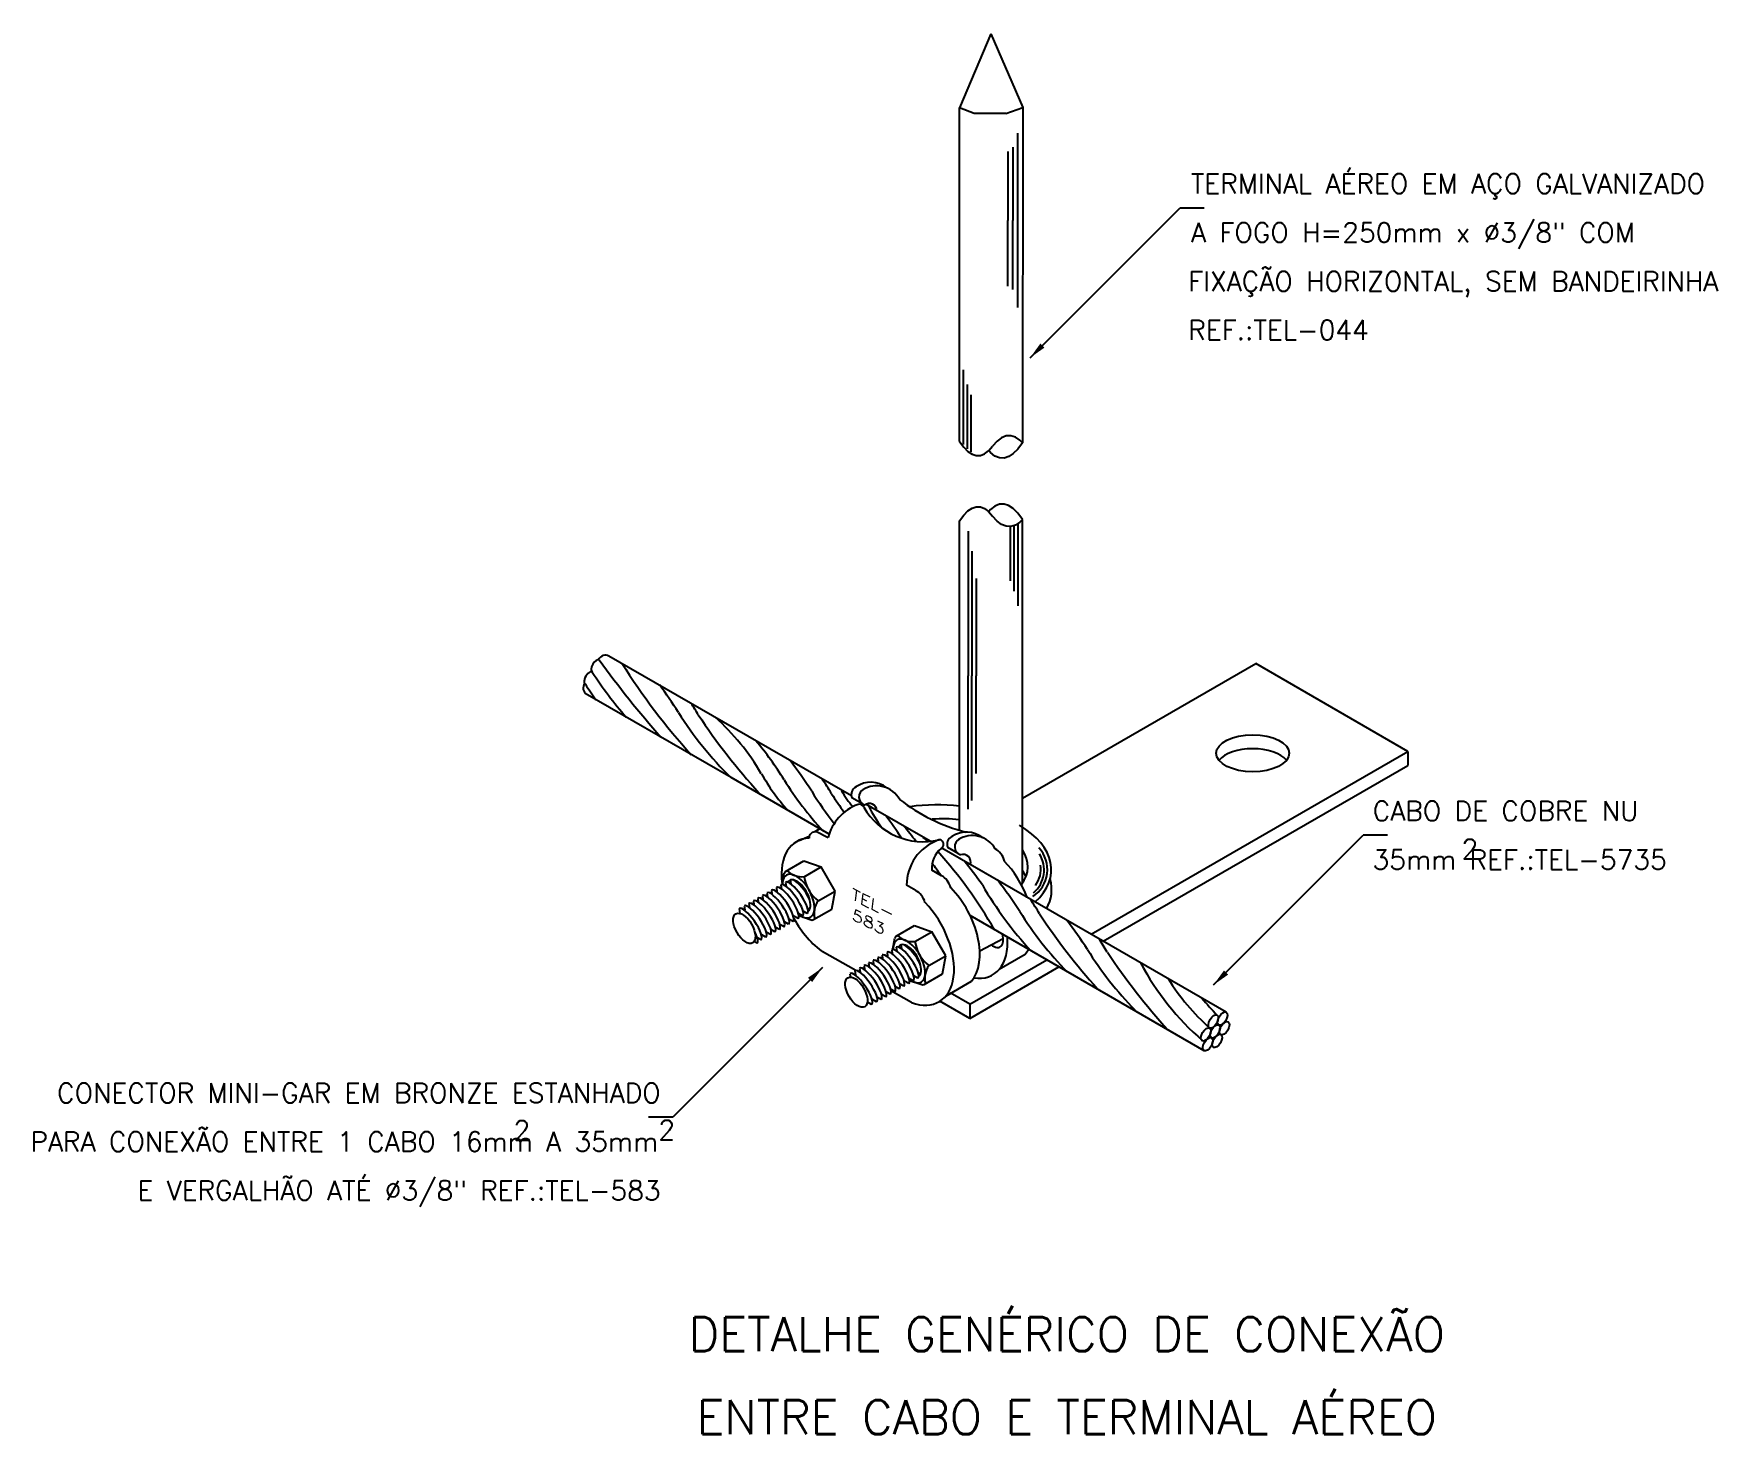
# Model space of a CAD drawing. Header units: millimetres. Extents: x -6122.1 to -6104.8, y -4775.5 to -4761.1.
import ezdxf
from ezdxf.enums import TextEntityAlignment as Align

# ---------------------------------------------------------------- set-up
doc = ezdxf.new("R2010")
doc.units = ezdxf.units.MM
doc.header["$LTSCALE"] = 10
doc.layers.add('Termotécnica', color=7, linetype='Continuous')
doc.styles.add('140CL', font='romans.shx', dxfattribs={"height": 3.5})
doc.styles.add('r140', font='romans.shx')
doc.styles.add('r80', font='romans.shx')

msp = doc.modelspace()

# ---------------------------------------------------------------- linework, layer by layer
at = {"layer": 'Termotécnica', "color": 2}
for p, q in [((-6112.261, -4761.114), (-6112.585, -4761.874)), ((-6112.261, -4761.114), (-6111.936, -4761.87)), ((-6112.433, -4761.933), (-6112.585, -4761.874)), ((-6112.585, -4765.296), (-6112.585, -4761.874)), ((-6112.109, -4761.933), (-6112.433, -4761.933)), ((-6112.109, -4761.933), (-6111.936, -4761.87)), ((-6111.937, -4761.871), (-6111.937, -4761.867)), ((-6111.936, -4761.87), (-6111.937, -4765.31)), ((-6111.861, -4764.439), (-6110.325, -4762.903)), ((-6110.075, -4762.903), (-6110.325, -4762.903)), ((-6112.585, -4769.284), (-6112.585, -4766.11)), ((-6111.937, -4769.821), (-6111.937, -4766.097)), ((-6113.692, -4768.931), (-6116.18, -4767.497)), ((-6111.937, -4768.956), (-6109.546, -4767.575)), ((-6107.987, -4768.476), (-6109.546, -4767.575)), ((-6114.927, -4768.744), (-6116.424, -4767.88)), ((-6111.234, -4770.35), (-6107.987, -4768.476)), ((-6107.987, -4768.476), (-6107.987, -4768.62)), ((-6111.109, -4770.423), (-6107.987, -4768.62)), ((-6113.922, -4769.325), (-6114.927, -4768.744)), ((-6113.483, -4769.052), (-6113.542, -4769.018)), ((-6112.885, -4769.397), (-6113.542, -4769.018)), ((-6109.979, -4770.87), (-6108.444, -4769.335)), ((-6108.194, -4769.335), (-6108.444, -4769.335)), ((-6112.137, -4769.829), (-6112.765, -4769.466)), ((-6109.849, -4771.15), (-6112.765, -4769.466)), ((-6114.367, -4769.706), (-6114.18, -4769.598)), ((-6114.18, -4769.598), (-6114.001, -4769.659)), ((-6114.177, -4769.761), (-6114.001, -4769.659)), ((-6113.859, -4769.907), (-6114.001, -4769.659)), ((-6114.462, -4769.872), (-6114.457, -4769.911)), ((-6114.415, -4769.845), (-6114.409, -4769.887)), ((-6114.403, -4769.84), (-6114.381, -4769.725)), ((-6114.368, -4769.818), (-6114.362, -4769.86)), ((-6114.32, -4769.795), (-6114.315, -4769.833)), ((-6114.32, -4769.795), (-6114.315, -4769.833)), ((-6114.744, -4770.036), (-6114.739, -4770.075)), ((-6114.698, -4770.01), (-6114.693, -4770.048)), ((-6114.652, -4769.983), (-6114.647, -4770.021)), ((-6114.605, -4769.955), (-6114.6, -4769.994)), ((-6114.558, -4769.928), (-6114.553, -4769.966)), ((-6114.512, -4769.901), (-6114.507, -4769.939)), ((-6114.033, -4770.007), (-6113.859, -4769.907)), ((-6113.894, -4770.092), (-6113.859, -4769.907)), ((-6114.844, -4770.087), (-6114.838, -4770.137)), ((-6114.791, -4770.062), (-6114.786, -4770.101)), ((-6114.336, -4770.246), (-6114.379, -4770.222)), ((-6114.291, -4770.219), (-6114.333, -4770.195)), ((-6114.24, -4770.19), (-6114.282, -4770.166)), ((-6114.193, -4770.163), (-6114.235, -4770.139)), ((-6114.232, -4770.159), (-6114.106, -4770.203)), ((-6114.146, -4770.136), (-6114.188, -4770.112)), ((-6114.121, -4770.096), (-6114.141, -4770.085)), ((-6114.121, -4770.096), (-6114.141, -4770.085)), ((-6114.082, -4770.2), (-6113.894, -4770.092)), ((-6110.076, -4771.545), (-6112.476, -4770.159)), ((-6114.619, -4770.406), (-6114.661, -4770.382)), ((-6114.57, -4770.38), (-6114.612, -4770.356)), ((-6114.523, -4770.354), (-6114.565, -4770.33)), ((-6114.476, -4770.327), (-6114.519, -4770.303)), ((-6114.43, -4770.301), (-6114.473, -4770.277)), ((-6114.383, -4770.273), (-6114.426, -4770.249)), ((-6113.268, -4770.505), (-6113.246, -4770.39)), ((-6113.232, -4770.371), (-6113.044, -4770.262)), ((-6113.044, -4770.262), (-6112.866, -4770.324)), ((-6113.041, -4770.426), (-6112.866, -4770.324)), ((-6112.723, -4770.571), (-6112.866, -4770.324)), ((-6112.376, -4770.519), (-6112.136, -4770.393)), ((-6114.66, -4770.443), (-6114.689, -4770.423)), ((-6113.377, -4770.566), (-6113.372, -4770.604)), ((-6113.326, -4770.537), (-6113.321, -4770.575)), ((-6113.279, -4770.51), (-6113.274, -4770.552)), ((-6113.233, -4770.483), (-6113.227, -4770.525)), ((-6113.185, -4770.46), (-6113.18, -4770.498)), ((-6112.898, -4770.672), (-6112.723, -4770.571)), ((-6112.759, -4770.757), (-6112.723, -4770.571)), ((-6113.988, -4770.692), (-6115.524, -4772.227)), ((-6113.656, -4770.727), (-6113.651, -4770.765)), ((-6113.609, -4770.701), (-6113.604, -4770.739)), ((-6113.563, -4770.674), (-6113.558, -4770.713)), ((-6113.517, -4770.648), (-6113.512, -4770.686)), ((-6113.47, -4770.62), (-6113.465, -4770.659)), ((-6113.423, -4770.593), (-6113.418, -4770.631)), ((-6112.478, -4771.069), (-6111.689, -4770.613)), ((-6112.478, -4771.213), (-6111.565, -4770.686)), ((-6113.707, -4770.755), (-6113.702, -4770.793)), ((-6113.248, -4770.938), (-6113.29, -4770.914)), ((-6113.201, -4770.911), (-6113.243, -4770.887)), ((-6113.155, -4770.883), (-6113.198, -4770.859)), ((-6113.105, -4770.855), (-6113.147, -4770.831)), ((-6113.058, -4770.828), (-6113.1, -4770.804)), ((-6113.097, -4770.824), (-6112.97, -4770.867)), ((-6113.011, -4770.801), (-6113.053, -4770.777)), ((-6112.986, -4770.761), (-6113.006, -4770.75)), ((-6112.947, -4770.865), (-6112.759, -4770.757)), ((-6113.486, -4771.072), (-6113.528, -4771.048)), ((-6113.434, -4771.045), (-6113.477, -4771.021)), ((-6113.387, -4771.019), (-6113.43, -4770.995)), ((-6113.341, -4770.992), (-6113.383, -4770.968)), ((-6113.295, -4770.965), (-6113.337, -4770.941)), ((-6112.478, -4771.213), (-6112.785, -4771.035)), ((-6112.478, -4771.069), (-6112.679, -4770.952)), ((-6112.478, -4771.069), (-6112.478, -4771.213)), ((-6115.524, -4772.227), (-6115.774, -4772.227))]:
    msp.add_line(p, q, dxfattribs=at)
at = {"layer": 'Termotécnica', "color": 1}
for p, q in [((-6112.038, -4762.279), (-6112.038, -4763.031)), ((-6111.987, -4763.028), (-6111.987, -4762.134)), ((-6112.088, -4762.322), (-6112.088, -4763.031)), ((-6112.088, -4763.705), (-6112.088, -4763.031)), ((-6112.038, -4763.736), (-6112.038, -4763.031)), ((-6111.987, -4763.922), (-6111.987, -4763.028)), ((-6112.548, -4764.561), (-6112.548, -4765.327)), ((-6112.507, -4764.711), (-6112.507, -4765.371)), ((-6112.463, -4765.404), (-6112.463, -4764.818)), ((-6112.495, -4766.215), (-6112.495, -4767.701)), ((-6112.064, -4766.168), (-6112.064, -4766.726)), ((-6112.023, -4766.832), (-6112.023, -4766.158)), ((-6111.983, -4766.983), (-6111.983, -4766.136)), ((-6112.456, -4766.422), (-6112.456, -4767.701)), ((-6112.414, -4766.701), (-6112.414, -4767.701)), ((-6112.495, -4769.066), (-6112.495, -4767.701)), ((-6112.456, -4768.98), (-6112.456, -4767.701)), ((-6112.414, -4768.701), (-6112.414, -4767.701))]:
    msp.add_line(p, q, dxfattribs=at)
at = {"layer": 'Termotécnica', "color": 3}
for p, q in [((-6113.58, -4769.012), (-6113.687, -4768.951)), ((-6114.227, -4769.388), (-6114.124, -4769.346)), ((-6114.072, -4769.299), (-6114.019, -4769.269)), ((-6113.932, -4769.363), (-6114.056, -4769.298)), ((-6112.598, -4769.523), (-6112.704, -4769.462)), ((-6112.768, -4769.751), (-6112.869, -4769.692)), ((-6114.412, -4769.885), (-6114.411, -4769.878)), ((-6113.033, -4769.903), (-6113.127, -4769.848)), ((-6113.647, -4770.723), (-6113.993, -4770.526)), ((-6113.276, -4770.549), (-6113.275, -4770.543)), ((-6112.176, -4770.708), (-6111.909, -4770.554)), ((-6112.725, -4770.984), (-6112.46, -4770.833)), ((-6113.076, -4771.051), (-6113.288, -4770.929))]:
    msp.add_line(p, q, dxfattribs=at)
at = {"layer": 'Termotécnica', "color": 2}
for points in [[(-6112.585, -4765.296), (-6112.541, -4765.354), (-6112.498, -4765.398), (-6112.455, -4765.427), (-6112.412, -4765.44), (-6112.37, -4765.439), (-6112.327, -4765.423), (-6112.285, -4765.391), (-6112.244, -4765.345)], [(-6111.937, -4765.31), (-6111.985, -4765.374), (-6112.032, -4765.421), (-6112.079, -4765.452), (-6112.126, -4765.467), (-6112.173, -4765.465), (-6112.22, -4765.446), (-6112.266, -4765.411), (-6112.284, -4765.39)], [(-6111.937, -4765.31), (-6111.964, -4765.283), (-6112.011, -4765.252), (-6112.058, -4765.238), (-6112.105, -4765.24), (-6112.152, -4765.258), (-6112.198, -4765.293), (-6112.244, -4765.345)], [(-6112.585, -4766.11), (-6112.541, -4766.052), (-6112.498, -4766.008), (-6112.455, -4765.979), (-6112.412, -4765.966), (-6112.37, -4765.967), (-6112.327, -4765.983), (-6112.285, -4766.015), (-6112.244, -4766.061)], [(-6111.937, -4766.096), (-6111.985, -4766.032), (-6112.032, -4765.985), (-6112.08, -4765.954), (-6112.126, -4765.939), (-6112.173, -4765.941), (-6112.22, -4765.96), (-6112.266, -4765.995), (-6112.284, -4766.016)], [(-6111.937, -4766.096), (-6111.964, -4766.123), (-6112.011, -4766.154), (-6112.058, -4766.168), (-6112.105, -4766.166), (-6112.152, -4766.148), (-6112.198, -4766.113), (-6112.244, -4766.061)]]:
    msp.add_lwpolyline(points, dxfattribs=at)
at = {"layer": 'Termotécnica', "color": 1}
for centre, radius, start, end in [((-6107.296, -4761.022), 11.096, 215.955, 221.1794), ((-6110.337, -4763.979), 6.745, 212.1735, 222.1965), ((-6113.08, -4765.632), 3.974, 212.7944, 215.5916), ((-6113.009, -4765.509), 3.974, 212.7944, 221.1631), ((-6119.141, -4770.434), 4.368, 32.6958, 37.1926), ((-6112.472, -4766.219), 3.522, 211.7897, 225.7963), ((-6117.585, -4769.477), 2.7, 30.6583, 33.6146), ((-6109.643, -4764.37), 6.745, 213.5735, 222.1861), ((-6116.669, -4769.895), 2.373, 30.1369, 48.2194), ((-6117.394, -4770.641), 3.548, 31.9056, 39.8786), ((-6117.775, -4771.244), 4.368, 32.6958, 37.8183), ((-6112.611, -4767.552), 2.312, 209.8733, 221.3311), ((-6111.396, -4766.912), 3.515, 211.8283, 222.5341), ((-6116.219, -4770.286), 2.7, 30.6583, 34.4998), ((-6111.106, -4767.029), 3.522, 211.7897, 218.3398), ((-6108.277, -4765.18), 6.745, 213.5735, 215.5258), ((-6113.13, -4768.53), 0.749, 207.8031, 223.0868), ((-6112.516, -4768.572), 1.101, 205.0493, 218.3004), ((-6115.709, -4770.965), 2.994, 32.3197, 37.6773), ((-6119.876, -4774.681), 8.647, 37.6743, 38.9816), ((-6114.535, -4771.128), 2.373, 46.7601, 48.2828), ((-6116.221, -4772.58), 4.597, 29.6573, 42.0106), ((-6112.007, -4769.688), 0.325, 302.245, 43.4649), ((-6112.024, -4769.691), 0.308, 310.5713, 32.3127), ((-6119.876, -4774.681), 8.647, 34.8136, 35.8082), ((-6115.26, -4771.873), 3.548, 34.8789, 39.8786), ((-6112.019, -4769.685), 0.269, 322.349, 9.5785), ((-6108.833, -4767.778), 4.079, 210.4435, 222.2584), ((-6115.642, -4772.476), 4.368, 32.6958, 37.8369), ((-6114.085, -4771.519), 2.7, 30.6583, 34.4998), ((-6108.972, -4768.262), 3.522, 211.7897, 224.6331), ((-6106.143, -4766.412), 6.745, 213.5735, 221.8191), ((-6114.947, -4772.867), 4.368, 32.6958, 37.5099), ((-6113.391, -4771.91), 2.7, 30.6583, 34.0628), ((-6108.278, -4768.652), 3.522, 211.7897, 224.6331), ((-6105.448, -4766.803), 6.745, 213.5735, 222.1861), ((-6108.283, -4769.348), 2.766, 207.917, 229.117), ((-6108.56, -4769.656), 2.206, 211.4044, 228.5956), ((-6107.1, -4768.507), 3.903, 219.8113, 223.2285)]:
    msp.add_arc(centre, radius, start, end, dxfattribs=at)
at = {"layer": 'Termotécnica', "color": 3}
for centre, radius, start, end in [((-6113.603, -4768.918), 0.0902, 117.5263, 201.9527), ((-6113.495, -4769.062), 0.27, 51.82, 123.8627), ((-6113.434, -4769.098), 0.27, 28.7398, 121.8359), ((-6113.613, -4769.068), 0.0512, 23.7261, 103.2491), ((-6113.527, -4768.942), 0.0885, 116.8199, 250.6126), ((-6113.509, -4769.088), 0.0789, 4.4569, 127.2904), ((-6112.063, -4767.517), 1.842, 231.9685, 255.7367), ((-6113.454, -4769.48), 0.492, 110.2316, 166.2677), ((-6112.955, -4768.696), 0.705, 209.923, 283.3213), ((-6114.06, -4769.365), 0.0666, 86.067, 179.6769), ((-6112.621, -4769.428), 0.0902, 117.5263, 201.9527), ((-6112.512, -4769.573), 0.27, 51.82, 123.8627), ((-6112.452, -4769.607), 0.269, 29.4993, 121.9649), ((-6112.635, -4769.848), 0.492, 110.2316, 180.0515), ((-6112.605, -4769.676), 0.264, 128.8739, 183.5238), ((-6112.789, -4769.412), 0.0307, 56.6009, 121.1585), ((-6112.797, -4769.429), 0.0491, 302.2153, 59.2121), ((-6112.545, -4769.452), 0.0885, 116.8199, 250.6126), ((-6112.549, -4769.613), 0.0817, 343.2019, 108.1974)]:
    msp.add_arc(centre, radius, start, end, dxfattribs=at)
at = {"layer": 'Termotécnica', "color": 2}
for centre, radius, start, end in [((-6114.353, -4769.731), 0.0285, 120, 169.1154), ((-6114.2, -4769.541), 0.22, 225.499, 276.1892), ((-6113.799, -4769.707), 0.381, 187.9752, 232.0031), ((-6113.855, -4770.138), 0.221, 143.8935, 194.4182), ((-6114.096, -4770.176), 0.0285, 250.8835, 300), ((-6113.218, -4770.396), 0.0285, 120, 169.1154), ((-6113.064, -4770.206), 0.22, 225.499, 276.1892), ((-6112.663, -4770.372), 0.381, 187.9752, 232.0031), ((-6112.719, -4770.802), 0.221, 143.8935, 194.4182), ((-6112.961, -4770.84), 0.0285, 250.8835, 300)]:
    msp.add_arc(centre, radius, start, end, dxfattribs=at)
for centre, major_axis, ratio, start_param, end_param in [((-6116.314, -4767.6), (0.0358, 0.062), 0.509483, 0, 3.139239), ((-6116.225, -4767.57), (0.0453, 0.0728), 0.840361, 0, 1.615236), ((-6116.368, -4767.817), (0.0396, 0.0716), 0.886479, 1.500018, 3.141593), ((-6116.385, -4767.722), (0.0358, 0.062), 0.509483, 0, 3.141593), ((-6109.577, -4768.638), (-0.374, 0), 0.509483, 3.540597, 5.890386), ((-6112.787, -4769.67), (-1.144, 0.028), 0.564445, 4.547161, 4.994647), ((-6112.726, -4769.643), (-0.843, 0.02), 0.564445, 4.558816, 4.888919), ((-6112.787, -4769.67), (-1.144, 0.028), 0.564445, 2.613996, 3.927203), ((-6112.726, -4769.643), (-0.843, 0.02), 0.564445, 2.758175, 3.521045), ((-6112.726, -4769.853), (-0.843, 0.02), 0.564445, 3.383032, 3.502308), ((-6114.235, -4769.959), (0.124, -0.215), 0.500279, 5.434968, 10.155107), ((-6114.235, -4769.959), (0.093, -0.161), 0.500279, 0.054577, 3.421654), ((-6112.783, -4769.875), (-1.144, 0.028), 0.564445, 2.84776, 3.323233), ((-6113.1, -4770.624), (0.124, -0.215), 0.500279, 5.434968, 10.155107), ((-6113.1, -4770.624), (0.093, -0.161), 0.500279, 0.054577, 3.421654)]:
    msp.add_ellipse(centre, major_axis=major_axis, ratio=ratio, start_param=start_param, end_param=end_param, dxfattribs=at)
for centre, major_axis, ratio in [((-6109.577, -4768.494), (0.374, 0), 0.509483), ((-6114.791, -4770.29), (0.086, -0.149), 0.500279), ((-6113.642, -4770.945), (0.086, -0.149), 0.500279), ((-6109.981, -4771.245), (0.0381, 0.066), 0.509483), ((-6109.887, -4771.216), (0.0381, 0.066), 0.509483), ((-6109.867, -4771.314), (0.0381, 0.066), 0.509483), ((-6110.057, -4771.377), (0.0381, 0.066), 0.509483), ((-6110.038, -4771.479), (0.0381, 0.066), 0.509483), ((-6109.962, -4771.347), (0.0381, 0.066), 0.509483), ((-6109.942, -4771.445), (0.0381, 0.066), 0.509483)]:
    msp.add_ellipse(centre, major_axis=major_axis, ratio=ratio, dxfattribs=at)
at = {"layer": 'Termotécnica', "color": 3}
for centre, major_axis, ratio, start_param, end_param in [((-6113.905, -4770.001), (-0.348, 0.602), 0.605501, -0.306765, 0.94494), ((-6112.213, -4769.585), (-0.064, 0.111), 0.61415, 4.233595, 5.586498), ((-6112.326, -4770.022), (-0.344, 0.596), 0.605501, 4.455569, 5.102823), ((-6112.763, -4769.861), (-0.064, 0.111), 0.61415, 4.273349, 5.586498), ((-6112.874, -4770.295), (-0.344, 0.596), 0.605501, 3.35761, 5.107301), ((-6113.138, -4770.447), (-0.344, 0.596), 0.605501, 2.505509, 5.107301), ((-6113.027, -4770.014), (-0.064, 0.111), 0.61415, 4.273349, 5.594375), ((-6113.904, -4770.001), (-0.348, 0.602), 0.605501, 1.532907, 2.225913), ((-6112.589, -4770.171), (-0.344, 0.596), 0.605501, 2.689147, 4.036176), ((-6112.258, -4770.319), (0.093, -0.161), 0.500279, 5.409414, 7.383297), ((-6112.323, -4770.016), (-0.344, 0.596), 0.605501, 3.35761, 3.487645)]:
    msp.add_ellipse(centre, major_axis=major_axis, ratio=ratio, start_param=start_param, end_param=end_param, dxfattribs=at)
at = {"layer": 'Termotécnica', "color": 1}
for centre, major_axis, ratio, start_param, end_param in [((-6114.351, -4770.03), (0.111, -0.16), 0.281547, 0, 3.124318), ((-6114.305, -4770.003), (0.111, -0.16), 0.281547, 0, 3.124318), ((-6114.257, -4769.977), (0.111, -0.16), 0.281547, 0, 3.124318), ((-6114.21, -4769.948), (0.111, -0.16), 0.279135, 1.113206, 2.629751), ((-6114.21, -4769.948), (0.111, -0.16), 0.279135, 1.113206, 2.629751), ((-6114.681, -4770.22), (0.111, -0.16), 0.281547, 0, 3.124318), ((-6114.634, -4770.194), (0.111, -0.16), 0.281547, 0, 3.124318), ((-6114.588, -4770.167), (0.111, -0.16), 0.281547, 0, 3.124318), ((-6114.542, -4770.14), (0.111, -0.16), 0.281547, 0, 3.124318), ((-6114.495, -4770.113), (0.111, -0.16), 0.281547, 0, 3.124318), ((-6114.448, -4770.086), (0.111, -0.16), 0.281547, 0, 3.124318), ((-6114.402, -4770.058), (0.111, -0.16), 0.281547, 0, 3.124318), ((-6114.732, -4770.247), (0.111, -0.16), 0.281547, 0, 3.124318), ((-6114.767, -4770.289), (-0.107, 0.155), 0.279135, 3.141593, 4.29098), ((-6113.267, -4770.723), (0.111, -0.16), 0.281547, 0, 3.124318), ((-6113.216, -4770.695), (0.111, -0.16), 0.281547, 0, 3.124318), ((-6113.169, -4770.668), (0.111, -0.16), 0.281547, 0, 3.124318), ((-6113.122, -4770.642), (0.111, -0.16), 0.281547, 0, 3.124318), ((-6113.075, -4770.613), (0.111, -0.16), 0.279135, 1.113206, 2.629751), ((-6113.597, -4770.912), (0.111, -0.16), 0.281547, 0, 3.124318), ((-6113.546, -4770.885), (0.111, -0.16), 0.281547, 0, 3.124318), ((-6113.499, -4770.859), (0.111, -0.16), 0.281547, 0, 3.124318), ((-6113.452, -4770.832), (0.111, -0.16), 0.281547, 0, 3.124318), ((-6113.406, -4770.805), (0.111, -0.16), 0.281547, 0, 3.124318), ((-6113.359, -4770.778), (0.111, -0.16), 0.281547, 0, 3.124318), ((-6113.312, -4770.751), (0.111, -0.16), 0.281547, 0, 3.124318)]:
    msp.add_ellipse(centre, major_axis=major_axis, ratio=ratio, start_param=start_param, end_param=end_param, dxfattribs=at)
at = {"layer": 'Termotécnica', "color": 2}
for points in [[(-6111.712, -4764.333), (-6111.754, -4764.291), (-6111.861, -4764.439)], [(-6114.138, -4770.797), (-6114.095, -4770.84), (-6113.988, -4770.692)], [(-6109.83, -4770.765), (-6109.872, -4770.722), (-6109.979, -4770.87)]]:
    msp.add_solid(points, dxfattribs=at)

# ---------------------------------------------------------------- texts
at = {"layer": 'Termotécnica', "color": 2, "style": 'r80'}
for s, p in [('TERMINAL AÉREO EM AÇO GALVANIZADO', (-6110.211, -4762.753)), ('A FOGO H=250mm x %%C3/8" COM', (-6110.21, -4763.253)), ('FIXAÇÃO HORIZONTAL, SEM BANDEIRINHA', (-6110.238, -4763.754)), ('REF.:TEL-044', (-6110.238, -4764.253)), ('CABO DE COBRE NU', (-6108.347, -4769.185)), ('35mm REF.:TEL-5735', (-6108.348, -4769.685)), ('2', (-6107.435, -4769.576)), ('2', (-6117.157, -4772.462)), ('2', (-6115.672, -4772.458))]:
    msp.add_text(s, height=0.2, dxfattribs=at).set_placement(p)
at = {"layer": 'Termotécnica', "color": 3, "extrusion": (-0.526012, -0.548407, 0.650048), "style": '140CL'}
for s, p in [('TEL-', (-1110.122, -4988.556, 5831.792)), ('583', (-1110.023, -4988.806, 5831.792))]:
    msp.add_text(s, height=0.1532, rotation=25.5495, dxfattribs=at).set_placement(p, align=Align.MIDDLE)
at = {"layer": 'Termotécnica', "color": 2, "style": 'r80'}
for s, p in [('CONECTOR MINI-GAR EM BRONZE ESTANHADO', (-6115.649, -4772.078)), (' PARA CONEXÃO ENTRE 1 CABO 16mm A 35mm', (-6115.675, -4772.577)), ('E VERGALHÃO ATÉ %%c3/8" REF.:TEL-583', (-6115.649, -4773.078))]:
    msp.add_text(s, height=0.2, dxfattribs=at).set_placement(p, align=Align.RIGHT)
at = {"layer": 'Termotécnica', "color": 5, "style": 'r140'}
for s, p in [('DETALHE GENÉRICO DE CONEXÃO', (-6111.484, -4774.733)), ('ENTRE CABO E TERMINAL AÉREO', (-6111.484, -4775.584))]:
    msp.add_text(s, height=0.35, dxfattribs=at).set_placement(p, align=Align.BOTTOM_CENTER)

doc.saveas('drawing.dxf')
